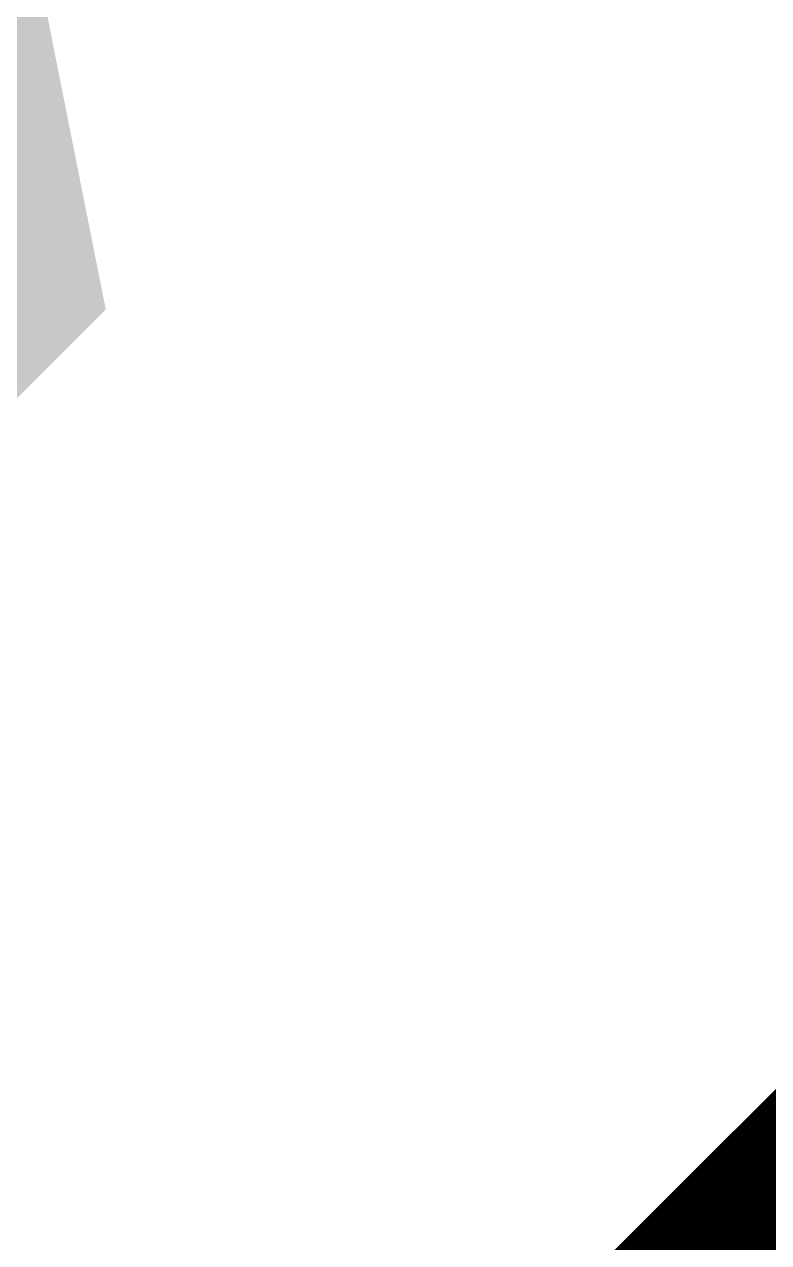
# Model space of a CAD drawing. Header units: inches. Extents: x -0.16 to 1.73, y -0.16 to 1.34.
# Drawn here: x 0.28324 to 0.28772, y 0.08418 to 0.09153 of the extents above; entities that cross this region are included whole.
import ezdxf

# ---------------------------------------------------------------- set-up
doc = ezdxf.new("R2010")
doc.units = ezdxf.units.IN
doc.header["$MEASUREMENT"] = 0
doc.layers.add('Top Layer', color=1, linetype='Continuous')

msp = doc.modelspace()

# ---------------------------------------------------------------- hatches: boundary and pattern name
at = {"layer": 'Top Layer'}
msp.add_hatch(color=1, dxfattribs=at).paths.add_polyline_path([(0.3358259, 0.2499123), (0.3337548, 0.2449123), (0.3224028, 0.2449123), (0.3188911, 0.2442138), (0.3159142, 0.2422246), (0.2844847, 0.2107951), (0.2824955, 0.2078181), (0.281797, 0.2043065), (0.281797, 0.1182621), (0.2814825, 0.1175694), (0.2814641, 0.1170199), (0.2814351, 0.116741), (0.2813935, 0.1165105), (0.2813437, 0.116321), (0.2812882, 0.1161636), (0.2812269, 0.116027), (0.2811562, 0.1159), (0.281071, 0.1157733), (0.2809629, 0.1156383), (0.2806486, 0.115305), (0.2802223, 0.114184), (0.2791047, 0.1130664), (0.2769733, 0.1079208), (0.2769733, 0.1023512), (0.2791047, 0.0972056), (0.2830428, 0.0932675), (0.2837309, 0.0898081), (0.2805114, 0.0865886), (0.2785222, 0.0836116), (0.2781343, 0.0816613), (0.2780524, 0.081474), (0.2745115, 0.081474), (0.2745115, 0.0175061), (0.2745114, 0.017506), (0.2742067, 0.0126322), (0.2734, 0.0106848), (0.2734, 0.0051152), (0.2755314, -0.0000304), (0.2794696, -0.0039686), (0.2812007, -0.0046856), (0.2816694, -0.005426), (0.2822537, -0.0105339), (0.2803614, -0.0124262), (0.2783722, -0.0154032), (0.2776737, -0.0189148), (0.2776737, -0.044546), (0.2773578, -0.0452553), (0.2773565, -0.045306), (0.2745115, -0.045306), (0.2745115, -0.0511696), (0.2743556, -0.051546), (0.2745115, -0.0519224), (0.2745115, -0.0521311), (0.2744231, -0.0524796), (0.2745115, -0.0526281), (0.2745115, -0.1060801), (0.2714949, -0.107847), (0.2684785, -0.1060803), (0.2684785, -0.045306), (0.244913, -0.045306), (0.2443333, -0.0448411), (0.2416076, -0.0412147), (0.2439, -0.0356804), (0.2439, -0.0285196), (0.2411596, -0.0219038), (0.2397394, -0.0204836), (0.2394329, -0.0162721), (0.2394242, -0.0151256), (0.2393663, -0.0149887), (0.2394162, -0.0148487), (0.2391945, -0.0143814), (0.2391945, 0.0165571), (0.2438016, 0.0175059), (0.2438016, 0.017506), (0.2684785, 0.017506), (0.2684785, 0.0742282), (0.2685153, 0.0742852), (0.2684794, 0.0744523), (0.2688529, 0.075354), (0.2684785, 0.0762579), (0.2684785, 0.081474), (0.2677905, 0.081474), (0.2676453, 0.0836877), (0.2676343, 0.0853957), (0.2673555, 0.0860567), (0.2673555, 0.1027238), (0.2673556, 0.1027243), (0.2665018, 0.1070163), (0.2640706, 0.1106549), (0.2640703, 0.1106551), (0.2592073, 0.1155181), (0.2589628, 0.1161541), (0.257743, 0.117438), (0.256785, 0.118565), (0.2559748, 0.1196453), (0.2553039, 0.1206776), (0.2547672, 0.1216535), (0.2543518, 0.1225766), (0.2540477, 0.1234453), (0.2538425, 0.1242661), (0.2537242, 0.1250545), (0.2536696, 0.1261474), (0.2533033, 0.1269201), (0.2533033, 0.139831), (0.2200434, 0.139831), (0.2193568, 0.1445467), (0.2193568, 0.1905164), (0.2237339, 0.1920204), (0.2237339, 0.1920205), (0.2715608, 0.1920205), (0.2715608, 0.2511735), (0.2715609, 0.2520515), (0.2736803, 0.2561736), (0.3295646, 0.2561736)])

# ---------------------------------------------------------------- linework, layer by layer
msp.add_lwpolyline([(0.287, 0.0801, 0.006, 0.006, 0), (0.2953, 0.0884, 0.006, 0.006, 0)], format="xyseb", dxfattribs=at)

doc.saveas('drawing.dxf')
